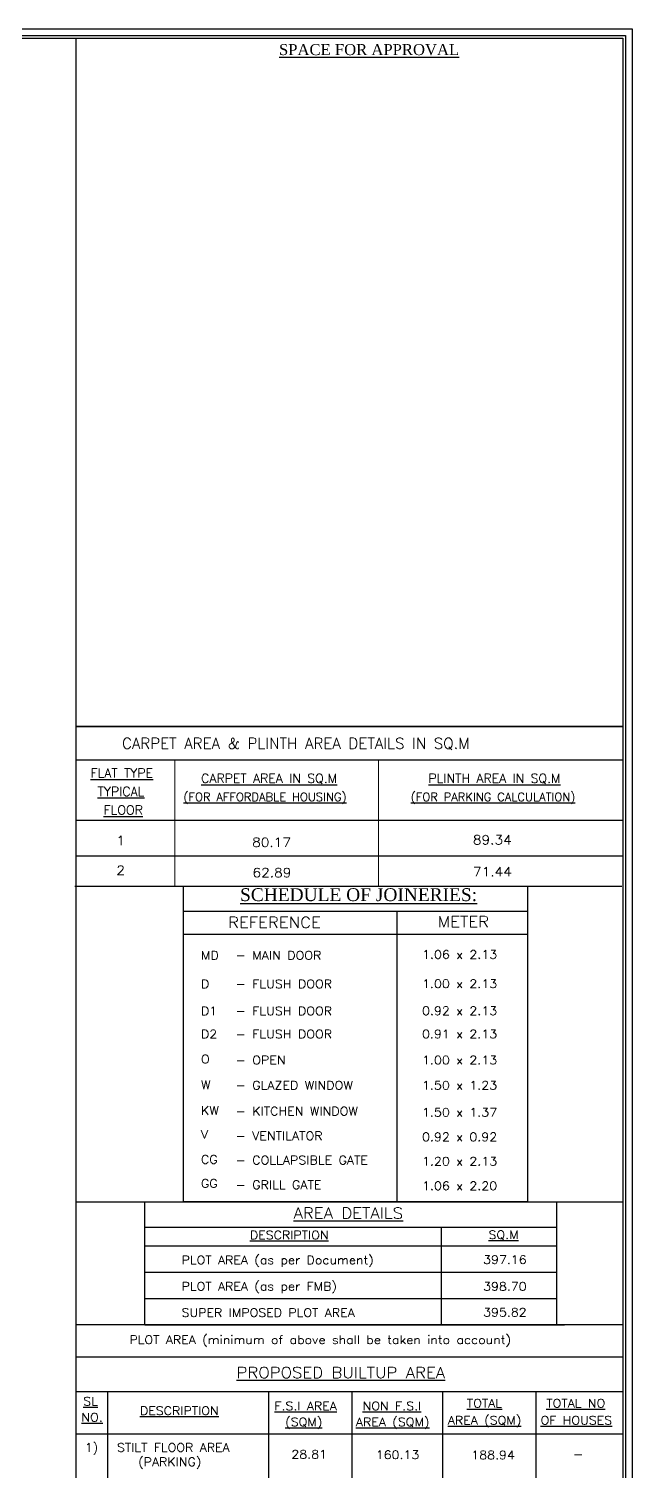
# Model space of a CAD drawing. Header units: metres. Extents: x -132 to 144, y -80 to -15.
# Drawn here: x -13.3 to 3.14, y -57.29 to -17.95 of the extents above; entities that cross this region are included whole.
import ezdxf
from ezdxf.enums import TextEntityAlignment as Align

# ---------------------------------------------------------------- set-up
doc = ezdxf.new("R2010")
doc.units = ezdxf.units.M
doc.header["$MEASUREMENT"] = 0
doc.layers.get('0').update_dxf_attribs({"lineweight": 5})
doc.styles.add('Isa-', font='times.ttf')
doc.styles.add('ROMAND', font='romand.shx', dxfattribs={"width": 0.75})

msp = doc.modelspace()

# ---------------------------------------------------------------- linework, layer by layer
at = {"lineweight": -3}
for p, q in [((-12.01851, -18.20301), (-12.01851, -79.95358)), ((2.89417, -36.98122), (-12.01851, -36.98122)), ((-12.04606, -41.33576), (2.86662, -41.33576)), ((-9.08811, -49.95068), (-9.08811, -41.33576)), ((0.29102, -41.33576), (0.29102, -49.95068)), ((-9.08811, -42.01745), (0.29102, -42.01745)), ((-3.26554, -42.01745), (-3.26554, -49.95068)), ((-9.08811, -42.64976), (0.29102, -42.64976)), ((-12.01851, -49.94825), (2.89417, -49.94825)), ((0.29102, -49.95068), (-9.08811, -49.95068)), ((1.08413, -50.64698), (-10.13847, -50.64698)), ((-2.06082, -50.64698), (-2.06082, -53.30089)), ((-10.13847, -51.14823), (1.08413, -51.14823)), ((-10.13847, -51.14823), (1.08413, -51.14823)), ((-10.13847, -51.14823), (1.08413, -51.14823)), ((-10.13847, -51.86578), (1.08413, -51.86578)), ((-10.13847, -52.58334), (1.08413, -52.58334)), ((2.89417, -53.30089), (-12.01851, -53.30089)), ((-10.13847, -53.30089), (1.08413, -53.30089)), ((-9.91998, -53.30089), (1.30262, -53.30089)), ((-12.01851, -56.27533), (2.89417, -56.27533))]:
    msp.add_line(p, q, dxfattribs=at)
at = {"lineweight": 25}
for p, q in [((-12.01851, -36.98122), (2.89417, -36.98122)), ((-12.01851, -37.88974), (2.89417, -37.88974)), ((-12.01851, -39.53486), (2.89417, -39.53486)), ((-12.01851, -40.51399), (2.89417, -40.51399))]:
    msp.add_line(p, q, dxfattribs=at)
at = {"color": 7}
msp.add_line((-12.01851, -37.88974), (2.89417, -37.88974), dxfattribs=at)
for p, q in [((-9.31899, -37.88974), (-9.31899, -41.33576)), ((-3.77259, -37.88974), (-3.77259, -41.33576))]:
    msp.add_line(p, q)
at = {"lineweight": -3}
for points in [[(-81.38915, -17.95301), (3.14417, -17.95301), (3.14417, -80.20358), (-81.38915, -80.20358)], [(-81.21092, -18.13123), (2.96595, -18.13123), (2.96595, -80.02535), (-81.21092, -80.02535)], [(-81.13915, -18.20301), (2.89417, -18.20301), (2.89417, -79.95358), (-81.13915, -79.95358)]]:
    msp.add_lwpolyline(points, close=True, dxfattribs=at)
at = {"color": 64, "lineweight": -3}
msp.add_lwpolyline([(-81.21092, -18.13123), (2.96595, -18.13123), (2.96595, -80.02535), (-81.21092, -80.02535)], close=True, dxfattribs=at)
at = {"lineweight": -3}
for points in [[(-10.13847, -53.30089), (-10.13847, -49.94825), (1.08413, -49.94825), (1.08413, -53.30089)], [(2.89417, -54.18785), (-12.01851, -54.18785)], [(-12.01851, -55.12407), (2.89417, -55.12407)], [(-11.14343, -63.27647), (-11.14343, -55.12407)], [(-6.75696, -63.27647), (-6.75696, -55.12407)], [(-4.48853, -63.27647), (-4.48853, -55.12407)], [(-2.0166, -63.27647), (-2.0166, -55.12407)], [(0.5256, -63.27647), (0.5256, -55.12407)]]:
    msp.add_lwpolyline(points, dxfattribs=at)

# ---------------------------------------------------------------- texts
at = {"color": 2, "lineweight": -3, "style": 'Isa-'}
msp.add_text('%%USPACE FOR APPROVAL', height=0.3, dxfattribs=at).set_placement((-6.48103, -18.66844))
at = {"lineweight": 25, "style": 'ROMAND'}
for s, height, p in [('CARPET AREA & PLINTH AREA DETAILS IN SQ.M', 0.3, (-10.76062, -37.59151)), ('%%UFLAT TYPE', 0.25, (-11.61755, -38.37665)), ('%%UCARPET AREA IN SQ.M', 0.25, (-8.60448, -38.52157)), ('%%UPLINTH AREA IN SQ.M', 0.25, (-2.40855, -38.52157)), ('%%UTYPICAL', 0.25, (-11.42549, -38.8799)), ('%%U(FOR AFFORDABLE HOUSING)', 0.23, (-9.08539, -39.0186)), ('%%U(FOR PARKING CALCULATION)', 0.23, (-2.88946, -39.0186)), ('%%UFLOOR', 0.25, (-11.26132, -39.38499))]:
    msp.add_text(s, height=height, dxfattribs=at).set_placement(p)
at = {"lineweight": 25, "style": 'ROMAND', "width": 1.1}
for s, p in [('1', (-10.91445, -40.21933)), ('80.17', (-7.21446, -40.26552)), ('89.34', (-1.19695, -40.19931)), ('2', (-10.91445, -41.02871)), ('62.89', (-7.2047, -41.09279)), ('71.44', (-1.19383, -41.0658))]:
    msp.add_text(s, height=0.25, dxfattribs=at).set_placement(p)
at = {"lineweight": -3, "style": 'Isa-'}
msp.add_text('%%USCHEDULE OF JOINERIES:', height=0.35, dxfattribs=at).set_placement((-7.54299, -41.74417))
at = {"lineweight": -3, "style": 'ROMAND', "width": 1.1}
for s, height, p in [('REFERENCE', 0.3, (-7.87036, -42.47712)), ('METER', 0.3, (-2.15425, -42.45915)), ('MD', 0.23, (-8.60923, -43.33973)), ('- MAIN DOOR', 0.23, (-7.66701, -43.33973)), ('1.06 x 2.13', 0.23, (-2.58268, -43.31678)), ('D', 0.23, (-8.60923, -44.1184)), ('- FLUSH DOOR', 0.23, (-7.66701, -44.1184)), ('1.00 x 2.13', 0.23, (-2.58268, -44.1154)), ('D1', 0.23, (-8.60923, -44.85525)), ('- FLUSH DOOR', 0.23, (-7.66701, -44.85525)), ('0.92 x 2.13', 0.23, (-2.58268, -44.85226)), ('D2', 0.23, (-8.60923, -45.48757)), ('- FLUSH DOOR', 0.23, (-7.66701, -45.48757)), ('0.91 x 2.13', 0.23, (-2.58268, -45.48458)), ('O', 0.23, (-8.60923, -46.16777)), ('- OPEN', 0.23, (-7.66701, -46.19647)), ('1.00 x 2.13', 0.23, (-2.58268, -46.19647)), ('W', 0.23, (-8.60923, -46.87194)), ('- GLAZED WINDOW', 0.23, (-7.66701, -46.88437)), ('1.50 x 1.23', 0.23, (-2.58268, -46.88437)), ('KW', 0.23, (-8.60923, -47.57201)), ('- KITCHEN WINDOW', 0.23, (-7.66701, -47.59041)), ('1.50 x 1.37', 0.23, (-2.58268, -47.62053)), ('V', 0.23, (-8.60923, -48.22409)), ('- VENTILATOR', 0.23, (-7.66701, -48.26267)), ('0.92 x 0.92', 0.23, (-2.58268, -48.29078)), ('CG', 0.23, (-8.60923, -48.90747)), ('- COLLAPSIBLE GATE', 0.23, (-7.66701, -48.92587)), ('1.20 x 2.13', 0.23, (-2.58268, -48.956)), ('GG', 0.23, (-8.60923, -49.55955)), ('- GRILL GATE', 0.23, (-7.66701, -49.59813)), ('1.06 x 2.20', 0.23, (-2.58268, -49.62625)), ('%%uAREA DETAILS', 0.3, (-6.08307, -50.40721)), ('%%UDESCRIPTION', 0.2286, (-7.27417, -50.96754)), ('%%USQ.M', 0.2286, (-0.76894, -50.96148)), ('PLOT AREA (as per Document)', 0.2286, (-9.13634, -51.64904)), ('PLOT AREA (as per FMB)', 0.2286, (-9.13634, -52.36659)), ('SUPER IMPOSED PLOT AREA', 0.2286, (-9.13634, -53.08414)), ('PLOT AREA (minimum of above shall be taken into account)', 0.2286, (-10.55757, -53.82499)), ('%%UPROPOSED BUILTUP AREA', 0.3, (-7.63824, -54.75512)), ('%%USL', 0.2286, (-11.8161, -55.50212)), ('%%UF.S.I AREA', 0.2286, (-6.60694, -55.6312)), ('%%UNON F.S.I', 0.2286, (-4.20085, -55.6312)), ('%%UTOTAL', 0.2286, (-1.36137, -55.5568)), ('%%UTOTAL NO', 0.2286, (0.80397, -55.5568)), ('%%UNO.', 0.2286, (-11.86738, -55.93808)), ('%%UDESCRIPTION', 0.2286, (-10.27004, -55.76151)), ('%%U(SQM)', 0.2286, (-6.31309, -56.06716)), ('%%UAREA (SQM)', 0.2286, (-4.38438, -56.06716)), ('%%UAREA (SQM)', 0.2286, (-1.8805, -56.0197)), ('%%UOF HOUSES', 0.2286, (0.64855, -56.0197)), ('1)', 0.2286, (-11.77462, -56.76356)), ('STILT FLOOR AREA', 0.2286, (-10.89621, -56.76356)), ('(PARKING)', 0.2286, (-10.32112, -57.15424))]:
    msp.add_text(s, height=height, dxfattribs=at).set_placement(p)
for s, p in [('397.16', (0.26856, -51.63922)), ('398.70', (0.26858, -52.3701)), ('395.82', (0.26856, -53.07433)), ('28.81', (-5.17317, -56.94819)), ('160.13', (-2.65798, -56.9623)), ('188.94', (-0.05408, -56.96715)), ('-', (1.81282, -56.94422))]:
    msp.add_text(s, height=0.2286, dxfattribs=at).set_placement(p, align=Align.RIGHT)

doc.saveas('drawing.dxf')
